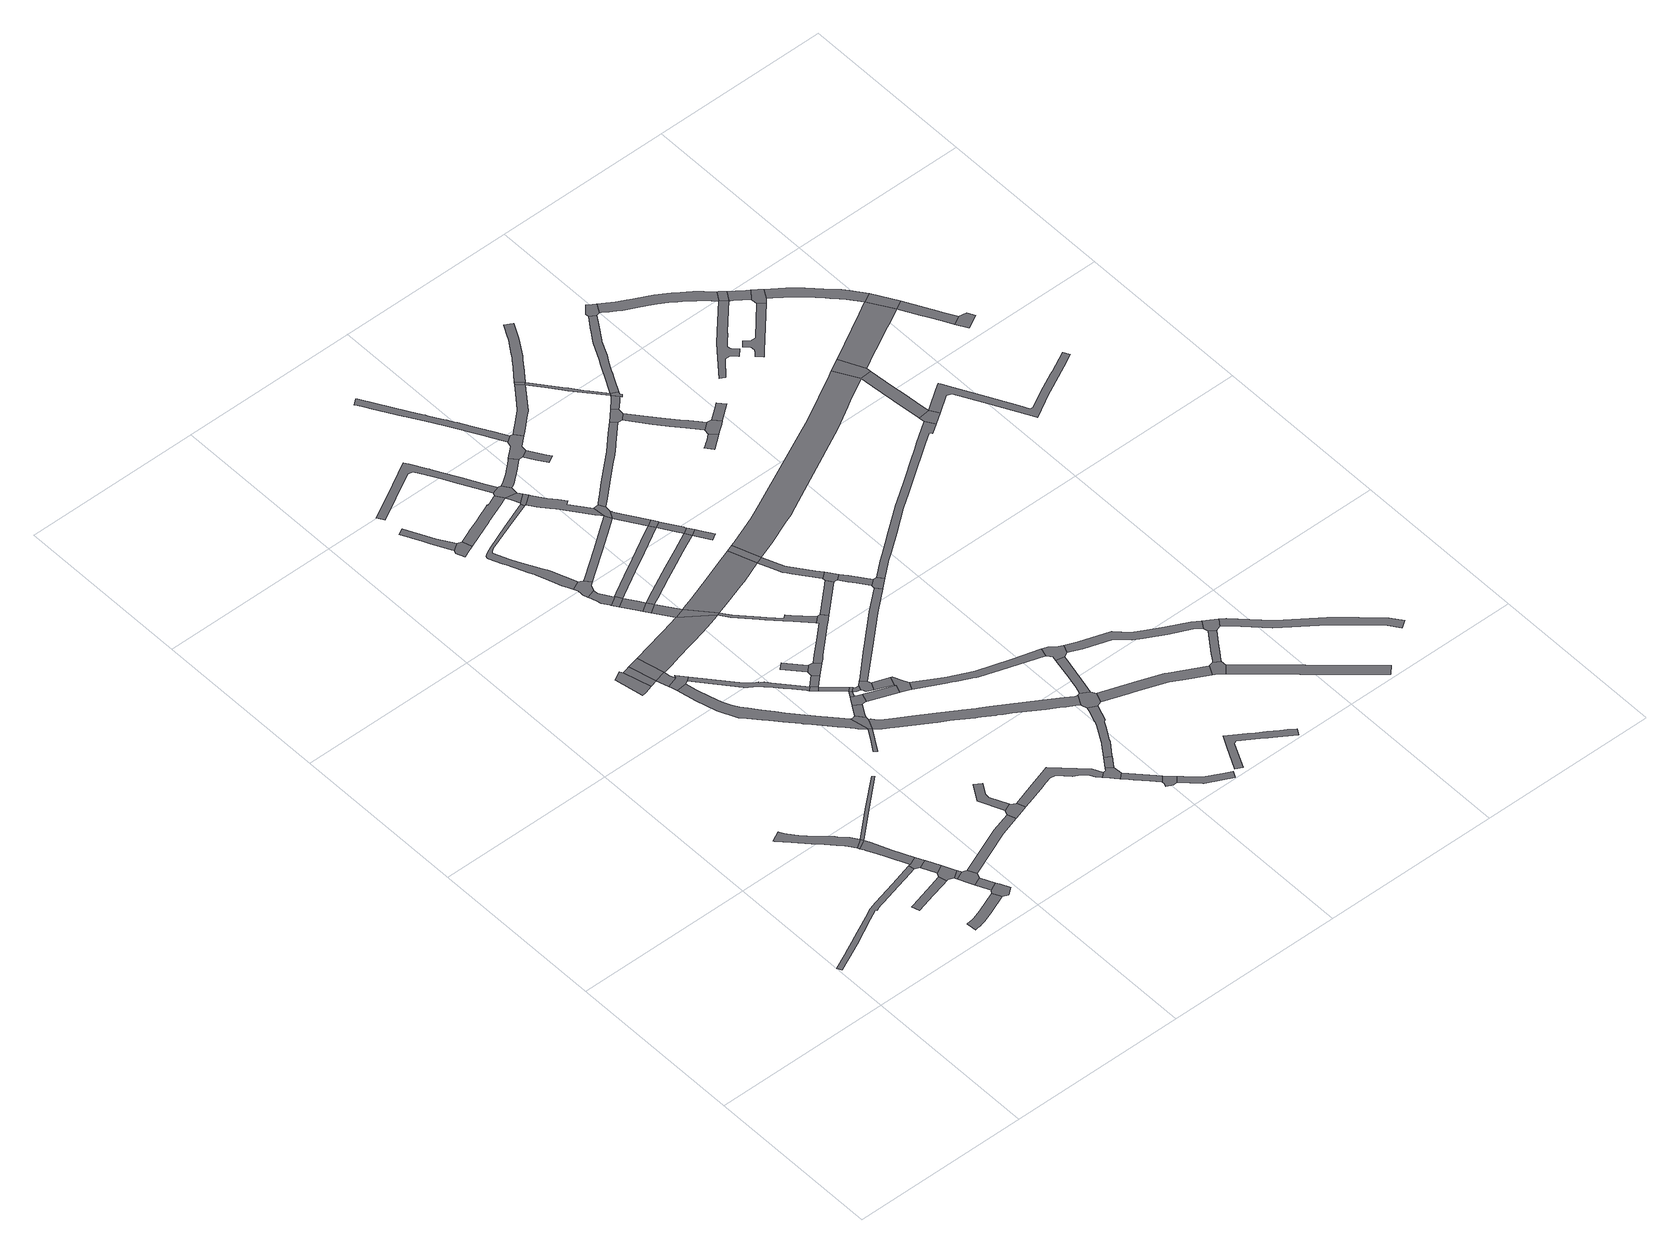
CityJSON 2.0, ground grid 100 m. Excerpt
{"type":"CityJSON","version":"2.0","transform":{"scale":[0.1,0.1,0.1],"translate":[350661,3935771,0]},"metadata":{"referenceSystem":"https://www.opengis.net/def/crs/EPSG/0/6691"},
"CityObjects":{
"road1":{"type":"Road","attributes":{"RoadStructureAttribute.sectionType":"1"},"geometry":[{"type":"MultiSurface","lod":"1","boundaries":[[[0,1,2,3,4,5,6,7,8,9,10,11,12,13,14,15,16,17,18,19,20,21,22,23]]]}]},
"road2":{"type":"Road","attributes":{"RoadStructureAttribute.sectionType":"1"},"geometry":[{"type":"MultiSurface","lod":"1","boundaries":[[[24,25,26,27,28,29,30,31,32]]]}]},
"road3":{"type":"Road","attributes":{"RoadStructureAttribute.sectionType":"1"},"geometry":[{"type":"MultiSurface","lod":"1","boundaries":[[[33,34,35,36,37,38,39,40,41,42,43,44,45,46,47,48,49,50,51,52,53,54,55]]]}]},
"road4":{"type":"Road","attributes":{"RoadStructureAttribute.sectionType":"1"},"geometry":[{"type":"MultiSurface","lod":"1","boundaries":[[[56,57,58,59,60,61,62,63,64,65,66,67,68,69,70,71]]]}]},
"road5":{"type":"Road","geometry":[{"type":"MultiSurface","lod":"1","boundaries":[[[72,73,33,55]]]}]},
"road6":{"type":"Road","attributes":{"RoadStructureAttribute.sectionType":"1"},"geometry":[{"type":"MultiSurface","lod":"1","boundaries":[[[74,75,76,73,72,77,78,79,80,81,82]]]}]},
"road7":{"type":"Road","geometry":[{"type":"MultiSurface","lod":"1","boundaries":[[[11,83,84,82,81,12]]]}]},
"road8":{"type":"Road","attributes":{"RoadStructureAttribute.sectionType":"1"},"geometry":[{"type":"MultiSurface","lod":"1","boundaries":[[[85,86,84,83,87,88,89]]]}]},
"road9":{"type":"Road","geometry":[{"type":"MultiSurface","lod":"1","boundaries":[[[88,32,31,90,91,92,93,89]]]}]},
"road10":{"type":"Road","attributes":{"RoadStructureAttribute.sectionType":"1"},"geometry":[{"type":"MultiSurface","lod":"1","boundaries":[[[91,94,95,96,97,92]]]}]},
"road11":{"type":"Road","geometry":[{"type":"MultiSurface","lod":"1","boundaries":[[[98,99,100,96,95,101,102]]]}]},
"road12":{"type":"Road","attributes":{"RoadStructureAttribute.sectionType":"1"},"geometry":[{"type":"MultiSurface","lod":"1","boundaries":[[[103,104,105,98,102]]]}]},
"road13":{"type":"Road","geometry":[{"type":"MultiSurface","lod":"1","boundaries":[[[106,107,108,105,104,56,71]]]}]},
"road14":{"type":"Road","attributes":{"RoadStructureAttribute.sectionType":"1"},"geometry":[{"type":"MultiSurface","lod":"1","boundaries":[[[109,110,111,112,33,73]]]}]},
"road15":{"type":"Road","geometry":[{"type":"MultiSurface","lod":"1","boundaries":[[[113,114,115,116,117,118]]]}]},
"road16":{"type":"Road","attributes":{"RoadStructureAttribute.sectionType":"1"},"geometry":[{"type":"MultiSurface","lod":"1","boundaries":[[[119,120,100,99,121,122]]]}]},
"road17":{"type":"Road","attributes":{"function":"3","RoadStructureAttribute.sectionType":"1"},"geometry":[{"type":"MultiSurface","lod":"1","boundaries":[[[123,113,118,124,125]]]}]},
"road18":{"type":"Road","attributes":{"RoadStructureAttribute.sectionType":"1"},"geometry":[{"type":"MultiSurface","lod":"1","boundaries":[[[124,126,127,128,129]]]}]},
"road19":{"type":"Road","geometry":[{"type":"MultiSurface","lod":"1","boundaries":[[[124,129,130,125]]]}]},
"road20":{"type":"Road","geometry":[{"type":"MultiSurface","lod":"1","boundaries":[[[131,127,126,132,133,134,135,136]]]}]},
"road21":{"type":"Road","attributes":{"RoadStructureAttribute.sectionType":"1"},"geometry":[{"type":"MultiSurface","lod":"1","boundaries":[[[137,138,139,140,141,142,143,144,145,146,147,148,149,134,133,150,151,152,153,154,155,156,157,158,159,160,161,162,163,164,165]]]}]},
"road22":{"type":"Road","attributes":{"RoadStructureAttribute.sectionType":"1"},"geometry":[{"type":"MultiSurface","lod":"1","boundaries":[[[166,167,168,169,170,171,172]]]}]},
"road23":{"type":"Road","geometry":[{"type":"MultiSurface","lod":"1","boundaries":[[[173,174,175,176,172,171,119,122]]]}]},
"road24":{"type":"Road","attributes":{"RoadStructureAttribute.sectionType":"1"},"geometry":[{"type":"MultiSurface","lod":"1","boundaries":[[[177,178,179,180,181,182,183,184,185,186,187]]]}]},
"road25":{"type":"Road","attributes":{"RoadStructureAttribute.sectionType":"1"},"geometry":[{"type":"MultiSurface","lod":"1","boundaries":[[[135,188,189,190,191,192,193,194,195,196,197,198,199,200,201,202,203,204,205,206,207,208,209,210,136]]]}]},
"road26":{"type":"Road","attributes":{"RoadStructureAttribute.sectionType":"1"},"geometry":[{"type":"MultiSurface","lod":"1","boundaries":[[[211,212,213,214,215,165]]]}]},
"road27":{"type":"Road","geometry":[{"type":"MultiSurface","lod":"1","boundaries":[[[216,217,218,177,187,219,220,221,222,223]]]}]},
"road28":{"type":"Road","geometry":[{"type":"MultiSurface","lod":"1","boundaries":[[[224,225,137,165,215,226,227,228]]]}]},
"road29":{"type":"Road","attributes":{"function":"3","RoadStructureAttribute.sectionType":"1"},"geometry":[{"type":"MultiSurface","lod":"1","boundaries":[[[229,230,231,232,233,234,235,236,237,238,239,130,129]]]}]},
"road30":{"type":"Road","attributes":{"RoadStructureAttribute.sectionType":"1"},"geometry":[{"type":"MultiSurface","lod":"1","boundaries":[[[240,241,242,243,244,245,246,247,248,249,250]]]}]},
"road31":{"type":"Road","geometry":[{"type":"MultiSurface","lod":"1","boundaries":[[[251,252,253,254,255,256,257,250,249,258,259,260,261]]]}]},
"road32":{"type":"Road","geometry":[{"type":"MultiSurface","lod":"1","boundaries":[[[262,245,244,263,264]]]}]},
"road33":{"type":"Road","attributes":{"RoadStructureAttribute.sectionType":"1"},"geometry":[{"type":"MultiSurface","lod":"1","boundaries":[[[227,265,266,267,228]]]}]},
"road34":{"type":"Road","geometry":[{"type":"MultiSurface","lod":"1","boundaries":[[[199,268,269,200]]]}]},
"road35":{"type":"Road","geometry":[{"type":"MultiSurface","lod":"1","boundaries":[[[270,271,272,273]]]}]},
"road36":{"type":"Road","attributes":{"RoadStructureAttribute.sectionType":"1"},"geometry":[{"type":"MultiSurface","lod":"1","boundaries":[[[253,274,275,276,277,278,279,280,281,282,283,284,285,286,287,288,289,290,291,292,293,294,295,296,297,298,299,300,301,302,303,304,305,306,307,308,309,254]]]}]},
"road37":{"type":"Road","attributes":{"RoadStructureAttribute.sectionType":"1"},"geometry":[{"type":"MultiSurface","lod":"1","boundaries":[[[269,310,311,200]]]}]},
"road38":{"type":"Road","attributes":{"RoadStructureAttribute.sectionType":"1"},"geometry":[{"type":"MultiSurface","lod":"1","boundaries":[[[268,312,313,314,315,269]]]}]},
"road39":{"type":"Road","geometry":[{"type":"MultiSurface","lod":"1","boundaries":[[[316,317,318,319,320,321,322,267,266,323,324,325]]]}]},
"road40":{"type":"Road","attributes":{"RoadStructureAttribute.sectionType":"1"},"geometry":[{"type":"MultiSurface","lod":"1","boundaries":[[[326,327,272,271,237]]]}]},
"road41":{"type":"Road","attributes":{"RoadStructureAttribute.sectionType":"1"},"geometry":[{"type":"MultiSurface","lod":"1","boundaries":[[[328,329,321,320,330,331]]]}]},
"road42":{"type":"Road","attributes":{"RoadStructureAttribute.sectionType":"1"},"geometry":[{"type":"MultiSurface","lod":"1","boundaries":[[[332,333,334,335]]]}]},
"road43":{"type":"Road","attributes":{"RoadStructureAttribute.sectionType":"1"},"geometry":[{"type":"MultiSurface","lod":"1","boundaries":[[[174,336,337,338,339,340,341,342,343,344,345,346,347,348,349,350,175]]]}]},
"road44":{"type":"Road","geometry":[{"type":"MultiSurface","lod":"1","boundaries":[[[351,314,313,328,331]]]}]},
"road45":{"type":"Road","attributes":{"RoadStructureAttribute.sectionType":"1"},"geometry":[{"type":"MultiSurface","lod":"1","boundaries":[[[352,353,354,355,351,331]]]}]},
"road46":{"type":"Road","attributes":{"RoadStructureAttribute.sectionType":"1"},"geometry":[{"type":"MultiSurface","lod":"1","boundaries":[[[356,357,358,359,360,361,362,363,364,365,366,367,368,216,223,369,370,371,372]]]}]},
"road47":{"type":"Road","attributes":{"RoadStructureAttribute.sectionType":"1"},"geometry":[{"type":"MultiSurface","lod":"1","boundaries":[[[373,374,375,376,377,378,379,380,381,382,383,384,385,386,387,388,389,390,391,392,393,394,395,396,397,398,399,400,401,402,403]]]}]},
"road48":{"type":"Road","geometry":[{"type":"MultiSurface","lod":"1","boundaries":[[[404,311,310,405,406,332,335]]]}]},
"road49":{"type":"Road","geometry":[{"type":"MultiSurface","lod":"1","boundaries":[[[237,236,407,326]]]}]},
"road50":{"type":"Road","attributes":{"RoadStructureAttribute.sectionType":"1"},"geometry":[{"type":"MultiSurface","lod":"1","boundaries":[[[408,409,410,411,412,413,316,325]]]}]},
"road51":{"type":"Road","geometry":[{"type":"MultiSurface","lod":"1","boundaries":[[[414,354,353,415,416,417,418,419,420,421]]]}]},
"road52":{"type":"Road","attributes":{"RoadStructureAttribute.sectionType":"1"},"geometry":[{"type":"MultiSurface","lod":"1","boundaries":[[[422,419,418,423]]]}]},
"road53":{"type":"Road","attributes":{"RoadStructureAttribute.sectionType":"1"},"geometry":[{"type":"MultiSurface","lod":"1","boundaries":[[[263,424,425,270,273,426,264,427,428,429,430,431,432,433,434,435,262,264]]]}]},
"road54":{"type":"Road","attributes":{"RoadStructureAttribute.sectionType":"1"},"geometry":[{"type":"MultiSurface","lod":"1","boundaries":[[[260,436,437,438,439,440,441,442,443,261]]]}]},
"road55":{"type":"Road","geometry":[{"type":"MultiSurface","lod":"1","boundaries":[[[409,444,445,446,447,448,449,422,423,410]]]}]},
"road56":{"type":"Road","geometry":[{"type":"MultiSurface","lod":"1","boundaries":[[[450,451,452,453,346,345,454,455,456]]]}]},
"road57":{"type":"Road","attributes":{"RoadStructureAttribute.sectionType":"1"},"geometry":[{"type":"MultiSurface","lod":"1","boundaries":[[[457,458,459,460,461,462,463,464,465,466,467,468,469,470,471,226,215,472,473,474,475,476,477,478,479,480,481,482,483,484,485,486,487,488,489,490,491,492,493,494]]]}]},
"road58":{"type":"Road","attributes":{"RoadStructureAttribute.sectionType":"1"},"geometry":[{"type":"MultiSurface","lod":"1","boundaries":[[[495,496,497,498,499,500,501,502,407,236,503,504,505,506,507,508]]]}]},
"road59":{"type":"Road","geometry":[{"type":"MultiSurface","lod":"1","boundaries":[[[405,509,510,511,512,513,514,515,495,508,516,517,518,406]]]}]},
"road60":{"type":"Road","attributes":{"RoadStructureAttribute.sectionType":"1"},"geometry":[{"type":"MultiSurface","lod":"1","boundaries":[[[519,520,521,522,273,272,523,524,525,526,527,528]]]}]},
"road61":{"type":"Road","geometry":[{"type":"MultiSurface","lod":"1","boundaries":[[[529,530,531,373,403,356,372]]]}]},
"road62":{"type":"Road","attributes":{"RoadStructureAttribute.sectionType":"1"},"geometry":[{"type":"MultiSurface","lod":"1","boundaries":[[[532,533,534,529,372]]]}]},
"road63":{"type":"Road","geometry":[{"type":"MultiSurface","lod":"1","boundaries":[[[535,534,533,289,288,536]]]}]},
"road64":{"type":"Road","attributes":{"RoadStructureAttribute.sectionType":"1"},"geometry":[{"type":"MultiSurface","lod":"1","boundaries":[[[537,450,456,538,539,540,541,542]]]}]},
"road65":{"type":"Road","attributes":{"RoadStructureAttribute.sectionType":"1"},"geometry":[{"type":"MultiSurface","lod":"1","boundaries":[[[452,451,543,544]]]}]},
"road66":{"type":"Road","attributes":{"function":"3","RoadStructureAttribute.sectionType":"1"},"geometry":[{"type":"MultiSurface","lod":"1","boundaries":[[[545,546,547,548,549,550,326,407,551,552,553,554,555]]]}]},
"road67":{"type":"Road","attributes":{"RoadStructureAttribute.sectionType":"1"},"geometry":[{"type":"MultiSurface","lod":"1","boundaries":[[[556,557,558,559,560,535,536,561,562,563,564,565,566,567,568,569,570,440,571]]]}]},
"road68":{"type":"Road","geometry":[{"type":"MultiSurface","lod":"1","boundaries":[[[541,572,573,574,575,576,577,542]]]}]},
"road69":{"type":"Road","attributes":{"RoadStructureAttribute.sectionType":"1"},"geometry":[{"type":"MultiSurface","lod":"1","boundaries":[[[578,579,580,581,582,531,530,583,584,585,586,587,588,589]]]}]},
"road70":{"type":"Road","attributes":{"RoadStructureAttribute.sectionType":"1"},"geometry":[{"type":"MultiSurface","lod":"1","boundaries":[[[420,590,591,592,593,594,595,596,597,598,599,600,421]]]}]},
"road71":{"type":"Road","geometry":[{"type":"MultiSurface","lod":"1","boundaries":[[[440,439,601,602,603,604,571]]]}]},
"road72":{"type":"Road","attributes":{"RoadStructureAttribute.sectionType":"1"},"geometry":[{"type":"MultiSurface","lod":"1","boundaries":[[[605,606,607,601,439,431]]]}]},
"road73":{"type":"Road","geometry":[{"type":"MultiSurface","lod":"1","boundaries":[[[608,609,610,611,612,613,614,615,616,617,618,544,543,619,620,621,622,623,624,625,626,627]]]}]},
"road74":{"type":"Road","attributes":{"RoadStructureAttribute.sectionType":"1"},"geometry":[{"type":"MultiSurface","lod":"1","boundaries":[[[575,628,629,630,631,632,633,634,635,576]]]}]},
"road75":{"type":"Road","geometry":[{"type":"MultiSurface","lod":"1","boundaries":[[[430,636,637,605,431]]]}]},
"road76":{"type":"Road","attributes":{"RoadStructureAttribute.sectionType":"1"},"geometry":[{"type":"MultiSurface","lod":"1","boundaries":[[[638,639,640,641,642,643,447,446,644,645,646,647,648,649,650,651,652,653,654]]]}]},
"road77":{"type":"Road","attributes":{"RoadStructureAttribute.sectionType":"1"},"geometry":[{"type":"MultiSurface","lod":"1","boundaries":[[[655,656,657,658,659,660,661,662,663,664,665,666,667,668,669,670,671,672,673,674,675,676,677,678,679,680,681,682,683,684]]]}]},
"road78":{"type":"Road","attributes":{"RoadStructureAttribute.sectionType":"1"},"geometry":[{"type":"MultiSurface","lod":"1","boundaries":[[[514,685,686,687,688,515]]]}]},
"road79":{"type":"Road","attributes":{"RoadStructureAttribute.sectionType":"1"},"geometry":[{"type":"MultiSurface","lod":"1","boundaries":[[[689,690,528,691,692,693,636,430]]]}]},
"road80":{"type":"Road","geometry":[{"type":"MultiSurface","lod":"1","boundaries":[[[528,527,694,691]]]}]},
"road81":{"type":"Road","geometry":[{"type":"MultiSurface","lod":"1","boundaries":[[[554,695,696,555]]]}]},
"road82":{"type":"Road","attributes":{"RoadStructureAttribute.sectionType":"1"},"geometry":[{"type":"MultiSurface","lod":"1","boundaries":[[[527,697,698,699,694]]]}]},
"road83":{"type":"Road","geometry":[{"type":"MultiSurface","lod":"1","boundaries":[[[700,701,702,667,666,703,578,589,704,705]]]}]},
"road84":{"type":"Road","attributes":{"RoadStructureAttribute.sectionType":"1"},"geometry":[{"type":"MultiSurface","lod":"1","boundaries":[[[704,706,707,708,709,705]]]}]},
"road85":{"type":"Road","attributes":{"RoadStructureAttribute.sectionType":"1"},"geometry":[{"type":"MultiSurface","lod":"1","boundaries":[[[554,710,711,712,713,714,715,716,717,718,719,720,721,695]]]}]},
"road86":{"type":"Road","geometry":[{"type":"MultiSurface","lod":"1","boundaries":[[[722,723,724,725,457,494,726,608,627]]]}]},
"road87":{"type":"Road","geometry":[{"type":"MultiSurface","lod":"1","boundaries":[[[716,715,687,686,727,728]]]}]},
"road88":{"type":"Road","attributes":{"RoadStructureAttribute.sectionType":"1"},"geometry":[{"type":"MultiSurface","lod":"1","boundaries":[[[729,728,727,730,731,732,733]]]}]},
"road89":{"type":"Road","attributes":{"RoadStructureAttribute.sectionType":"1"},"geometry":[{"type":"MultiSurface","lod":"1","boundaries":[[[734,735,736,737,725,724,738,739,740,741,742]]]}]},
"road90":{"type":"Road","attributes":{"RoadStructureAttribute.sectionType":"1"},"geometry":[{"type":"MultiSurface","lod":"1","boundaries":[[[743,744,745,746,747,748,749,750,751,752,753,754,755,756,757,758,759,760,761,762,603,602]]]}]},
"road91":{"type":"Road","geometry":[{"type":"MultiSurface","lod":"1","boundaries":[[[732,595,594,763,764,765,733]]]}]},
"road92":{"type":"Road","geometry":[{"type":"MultiSurface","lod":"1","boundaries":[[[766,767,768,654,653,769,770,771,742,741,772]]]}]},
"road93":{"type":"Road","attributes":{"RoadStructureAttribute.sectionType":"1"},"geometry":[{"type":"MultiSurface","lod":"1","boundaries":[[[773,774,775,776,777,778,779,780,781,782,783,784,785,786,787,788,789,790,791]]]}]},
"road94":{"type":"Road","attributes":{"RoadStructureAttribute.sectionType":"1"},"geometry":[{"type":"MultiSurface","lod":"1","boundaries":[[[792,793,794,795,723,722,796,797,798,799,800,801]]]}]},
"road95":{"type":"Road","attributes":{"RoadStructureAttribute.sectionType":"1"},"geometry":[{"type":"MultiSurface","lod":"1","boundaries":[[[802,803,804,805,806,807,808,702,701,809,810,811,812,802,813,814,815,816,817,818,819,820,821,822,823,824]]]}]},
"road96":{"type":"Road","geometry":[{"type":"MultiSurface","lod":"1","boundaries":[[[825,803,802,824]]]}]},
"road97":{"type":"Road","geometry":[{"type":"MultiSurface","lod":"1","boundaries":[[[826,827,828,829,830,831,754,753,832,833,834,835]]]}]},
"road98":{"type":"Road","attributes":{"RoadStructureAttribute.sectionType":"1"},"geometry":[{"type":"MultiSurface","lod":"1","boundaries":[[[836,837,829,828,838,839,840,841,817]]]}]},
"road99":{"type":"Road","attributes":{"RoadStructureAttribute.sectionType":"1"},"geometry":[{"type":"MultiSurface","lod":"1","boundaries":[[[842,843,844,845,846,847,848,849,850,851,852,853,854,855,766,772]]]}]},
"road100":{"type":"Road","attributes":{"RoadStructureAttribute.sectionType":"1"},"geometry":[{"type":"MultiSurface","lod":"1","boundaries":[[[856,857,858,859,860,861,862,863,864,865,866,867,868,869,870,871,872,873,874,825,824]]]}]},
"road101":{"type":"Road","attributes":{"RoadStructureAttribute.sectionType":"1"},"geometry":[{"type":"MultiSurface","lod":"1","boundaries":[[[834,875,876,877,878,879,880,881,882,883,884,885,886,835]]]}]},
"road102":{"type":"Road","attributes":{"RoadStructureAttribute.sectionType":"1"},"geometry":[{"type":"MultiSurface","lod":"1","boundaries":[[[887,888,889,890,891,892,893,894,895]]]}]},
"road103":{"type":"Road","geometry":[{"type":"MultiSurface","lod":"1","boundaries":[[[896,897,898,801,800,899,900]]]}]},
"road104":{"type":"Road","geometry":[{"type":"MultiSurface","lod":"1","boundaries":[[[818,817,841,901,902,903,904,905]]]}]},
"road105":{"type":"Road","geometry":[{"type":"MultiSurface","lod":"1","boundaries":[[[906,879,878,895,894,907,908,909]]]}]},
"road106":{"type":"Road","attributes":{"RoadStructureAttribute.sectionType":"1"},"geometry":[{"type":"MultiSurface","lod":"1","boundaries":[[[910,911,912,913,914,915,916,898,897]]]}]},
"road107":{"type":"Road","attributes":{"RoadStructureAttribute.sectionType":"1"},"geometry":[{"type":"MultiSurface","lod":"1","boundaries":[[[917,918,919,920,921,922,923,924,925,926,927,928,929,930,931,932,933,934,935,936,937,926,938,939,940,941,942,943,944,945,946,947,948,696,695]]]}]},
"road108":{"type":"Road","attributes":{"RoadStructureAttribute.sectionType":"1"},"geometry":[{"type":"MultiSurface","lod":"1","boundaries":[[[949,950,951,952,953,954,955,956,957,958,959,960,961,765,764,962,963,964,965,966,967,968,969,970,971,972,973]]]}]},
"road109":{"type":"Road","attributes":{"RoadStructureAttribute.sectionType":"1"},"geometry":[{"type":"MultiSurface","lod":"1","boundaries":[[[974,975,976,977,978,906,909]]]}]},
"road110":{"type":"Road","attributes":{"RoadStructureAttribute.sectionType":"1"},"geometry":[{"type":"MultiSurface","lod":"1","boundaries":[[[979,980,981,982,983,984,985,986,987,988,989,818,905,990,991,992,993,994,995,996,997,998]]]}]},
"road111":{"type":"Road","attributes":{"RoadStructureAttribute.sectionType":"1"},"geometry":[{"type":"MultiSurface","lod":"1","boundaries":[[[999,1000,1001,1002,1003,1004,1005,1006,1007,1008,1009,1010,1011,1012,896,900]]]}]},
"road112":{"type":"Road","geometry":[{"type":"MultiSurface","lod":"1","boundaries":[[[913,1013,1014,849,848,914]]]}]},
"road113":{"type":"Road","geometry":[{"type":"MultiSurface","lod":"1","boundaries":[[[1015,1016,1017,1018,1019,979,998]]]}]},
"road114":{"type":"Road","attributes":{"RoadStructureAttribute.sectionType":"1"},"geometry":[{"type":"MultiSurface","lod":"1","boundaries":[[[1020,1021,1022,1023,1024,1025,1026,1027,1028,1029,1030,1031,1032,1033,1034,1035,1036,1037,1038,1014,1013]]]}]},
"road115":{"type":"Road","attributes":{"RoadStructureAttribute.sectionType":"1"},"geometry":[{"type":"MultiSurface","lod":"1","boundaries":[[[1039,1040,1041,1042,1043,1044,1045,1046,1047,1048,1049,1050,1051,1052,1053,1054,1055,1056,1057]]]}]},
"road116":{"type":"Road","attributes":{"RoadStructureAttribute.sectionType":"1"},"geometry":[{"type":"MultiSurface","lod":"1","boundaries":[[[1015,1058,1059,1060,1061,1062,1063,1064,1065,1066,1067,1068,1069,1070,1071,1072,1073,1074,1075,1057,1076,1077,1078,1079,1080,1081,1082,1083,1084,1085,1086,1087,1088,1089,1090,1091,1092,1093,1094,1016]]]}]},
"road117":{"type":"Road","geometry":[{"type":"MultiSurface","lod":"1","boundaries":[[[973,1095,932,931,949]]]}]},
"road118":{"type":"Road","geometry":[{"type":"MultiSurface","lod":"1","boundaries":[[[1096,1097,1098,1099,1100,1101,1102,1103,1104,1105,1106,1107,1108,1109,1110]]]}]},
"road119":{"type":"Road","geometry":[{"type":"MultiSurface","lod":"1","boundaries":[[[938,926,937,1111,1112]]]}]},
"road120":{"type":"Road","geometry":[{"type":"MultiSurface","lod":"1","boundaries":[[[1056,1113,1114,1076,1057]]]}]},
"road121":{"type":"Road","attributes":{"RoadStructureAttribute.sectionType":"1"},"geometry":[{"type":"MultiSurface","lod":"1","boundaries":[[[1115,1116,1117,1118,1119,1120,1121,1122,1123,1113,1056]]]}]},
"road122":{"type":"Road","geometry":[{"type":"MultiSurface","lod":"1","boundaries":[[[1124,1125,1126,1127,1120,1119,1096,1110]]]}]},
"road123":{"type":"Road","attributes":{"function":"3","RoadStructureAttribute.sectionType":"1"},"geometry":[{"type":"MultiSurface","lod":"1","boundaries":[[[1111,1128,1129,1130,1131,1132,1133,1134,1135,1112]]]}]},
"road124":{"type":"Road","attributes":{"RoadStructureAttribute.sectionType":"1"},"geometry":[{"type":"MultiSurface","lod":"1","boundaries":[[[1136,1137,1138,1139,1140,1141,1142,1143,1144,1145,1146,1147,1148,1149,932,1095,1150,1151,1152,1153,1154,1155,1156,1157,1158,1159]]]}]},
"road125":{"type":"Road","attributes":{"RoadStructureAttribute.sectionType":"1"},"geometry":[{"type":"MultiSurface","lod":"1","boundaries":[[[1125,1160,1161,1162,1163,1164,1165,1166,1167,1168,1169,1170,1171,1172,1133,1173,1174,1175,1176,1177,1178,1179,1180,1181,1182,1126]]]}]},
"road126":{"type":"Road","geometry":[{"type":"MultiSurface","lod":"1","boundaries":[[[1173,1133,1132,1183]]]}]},
"road127":{"type":"Road","attributes":{"RoadStructureAttribute.sectionType":"1"},"geometry":[{"type":"MultiSurface","lod":"1","boundaries":[[[1132,1184,1185,1186,1187,1188,1189,1190,1191,1183]]]}]},
"road128":{"type":"Road","geometry":[{"type":"MultiSurface","lod":"1","boundaries":[[[1192,1193,1194,1188,1187,1195]]]}]}
},
"vertices":[
[88,331,0],[181,377,0],[338,458,0],[393,487,0],[396,488,0],[400,481,0],[417,487,0],[435,493,0],[455,499,0],[579,532,0],[635,547,0],[715,569,0],[707,600,0],[571,563,0],[430,525,0],[425,524,0],[383,509,0],[328,482,0],[183,409,0],[169,402,0],[103,370,0],[89,363,0],[3,322,0],[17,296,0],
[671,424,0],[553,392,0],[540,388,0],[552,345,0],[587,354,0],[667,376,0],[744,397,0],[779,406,0],[767,450,0],
[648,883,0],[634,907,0],[620,927,0],[577,971,0],[569,979,0],[528,1017,0],[471,1072,0],[444,1101,0],[408,1145,0],[400,1155,0],[389,1173,0],[386,1179,0],[329,1152,0],[332,1144,0],[388,1086,0],[456,1016,0],[478,993,0],[518,952,0],[527,942,0],[538,929,0],[565,900,0],[576,886,0],[599,852,0],
[886,202,0],[777,158,0],[748,147,0],[726,140,0],[713,137,0],[701,134,0],[691,132,0],[666,128,0],[669,73,0],[685,75,0],[705,78,0],[712,80,0],[736,86,0],[767,95,0],[797,107,0],[910,153,0],
[605,841,0],[656,869,0],
[714,736,0],[695,781,0],[669,843,0],[617,818,0],[620,812,0],[648,758,0],[670,713,0],[720,604,0],[766,625,0],
[742,557,0],[788,578,0],
[808,536,0],[790,574,0],[744,552,0],[780,477,0],[826,499,0],
[790,409,0],[817,397,0],[860,426,0],[852,442,0],
[821,389,0],[824,382,0],[870,403,0],[867,410,0],
[909,319,0],[920,347,0],[898,392,0],[850,327,0],[863,298,0],
[895,230,0],[899,222,0],[945,244,0],
[939,141,0],[979,171,0],[955,223,0],
[820,1015,0],[974,1149,0],[963,1160,0],[809,1026,0],
[521,2457,0],[511,2475,0],[462,2448,0],[493,2283,0],[514,2287,0],[563,2301,0],
[1283,543,0],[1170,508,0],[1187,461,0],[1298,495,0],
[544,2463,0],[604,2312,0],[567,2468,0],
[626,2246,0],[687,2266,0],[676,2295,0],[671,2329,0],
[633,2484,0],
[694,2282,0],[632,2227,0],[638,2198,0],[698,2205,0],[715,2213,0],[737,2231,0],
[1136,1513,0],[1063,1595,0],[1042,1618,0],[990,1677,0],[926,1749,0],[896,1787,0],[855,1838,0],[814,1890,0],[790,1921,0],[768,1958,0],[748,2000,0],[727,2071,0],[707,2141,0],[661,2088,0],[694,1972,0],[741,1869,0],[767,1840,0],[814,1785,0],[837,1760,0],[868,1725,0],[883,1708,0],[941,1642,0],[947,1636,0],[959,1623,0],[1057,1512,0],[1083,1483,0],[1115,1447,0],[1122,1438,0],[1158,1405,0],
[1293,686,0],[1295,716,0],[1331,775,0],[1293,799,0],[1235,705,0],[1296,571,0],[1337,589,0],
[1349,511,0],[1383,522,0],[1368,569,0],[1340,582,0],
[483,3622,0],[429,3711,0],[406,3756,0],[405,3758,0],[352,3865,0],[318,3849,0],[373,3738,0],[380,3724,0],[387,3709,0],[439,3606,0],[444,3595,0],
[890,2004,0],[908,1990,0],[948,1960,0],[949,1959,0],[966,1942,0],[975,1934,0],[997,1909,0],[1030,1872,0],[1035,1866,0],[1057,1842,0],[1105,1788,0],[1111,1781,0],[1129,1798,0],[1086,1849,0],[1007,1942,0],[998,1952,0],[987,1965,0],[972,1975,0],[963,1981,0],[967,1983,0],[958,1990,0],[928,2012,0],[909,2025,0],
[1113,1333,0],[1078,1278,0],[1094,1265,0],[1136,1333,0],[1173,1393,0],
[511,3612,0],[504,3615,0],[494,3618,0],[437,3576,0],[457,3530,0],[504,3549,0],[507,3550,0],[529,3559,0],
[1154,1507,0],[1146,1507,0],[1199,1454,0],[1199,1469,0],[1164,1512,0],
[684,2332,0],[736,2343,0],[746,2346,0],[860,2375,0],[916,2389,0],[1021,2416,0],[1079,2434,0],[1110,2444,0],[951,2563,0],[849,2536,0],[824,2530,0],
[724,2938,0],[737,2895,0],[744,2870,0],[769,2832,0],[772,2828,0],[819,2859,0],[816,2863,0],[786,2909,0],[774,2931,0],[771,2954,0],[724,2940,0],
[769,3039,0],[764,3043,0],[754,3049,0],[706,3025,0],[715,3005,0],[715,2982,0],[715,2970,0],[777,2969,0],[785,2990,0],[803,3003,0],[779,3035,0],
[822,2861,0],[794,2795,0],[842,2826,0],
[1207,1486,0],[1243,1545,0],[1201,1571,0],
[1142,1752,0],[1159,1770,0],
[859,2697,0],[882,2665,0],[930,2697,0],[907,2731,0],
[700,3191,0],[693,3205,0],[683,3225,0],[625,3339,0],[606,3376,0],[580,3438,0],[572,3456,0],[571,3458,0],[571,3463,0],[573,3467,0],[578,3472,0],[594,3482,0],[737,3536,0],[892,3594,0],[893,3594,0],[886,3613,0],[884,3612,0],[729,3551,0],[589,3496,0],[572,3487,0],[544,3472,0],[542,3470,0],[535,3465,0],[531,3459,0],[531,3452,0],[533,3444,0],[561,3377,0],[571,3359,0],[619,3248,0],[630,3223,0],[634,3212,0],[650,3167,0],[673,3099,0],[680,3080,0],[683,3070,0],[698,3039,0],
[1214,1821,0],[1186,1851,0],
[1172,1725,0],[1251,1652,0],[1268,1670,0],[1226,1709,0],
[1286,1595,0],[1257,1606,0],[1254,1608,0],[1253,1609,0],[1249,1611,0],[1232,1622,0],[1225,1609,0],[1251,1548,0],[1260,1549,0],[1269,1548,0],
[1009,2581,0],[993,2605,0],
[1250,1650,0],[1245,1642,0],[1259,1632,0],[1263,1641,0],
[1217,1908,0],[1130,2006,0],[1100,1979,0],[1188,1880,0],
[1413,531,0],[1514,563,0],[1559,577,0],[1599,589,0],[1628,582,0],[1687,525,0],[1720,506,0],[1753,475,0],[1767,449,0],[1788,426,0],[1813,448,0],[1786,501,0],[1629,651,0],[1572,633,0],[1502,612,0],
[1280,1659,0],
[1278,1628,0],[1300,1621,0],[1309,1647,0],[1290,1649,0],
[827,3737,0],[820,3734,0],[777,3716,0],[772,3714,0],[764,3711,0],[762,3715,0],[737,3705,0],[691,3686,0],[672,3678,0],[665,3675,0],[645,3667,0],[598,3648,0],[552,3629,0],[691,3626,0],[693,3627,0],[810,3675,0],[858,3695,0],
[874,3769,0],[845,3823,0],[785,3935,0],[785,3936,0],[738,4023,0],[711,4073,0],[712,4073,0],[709,4077,0],[707,4082,0],[657,4167,0],[644,4190,0],[510,4115,0],[489,4103,0],[440,4076,0],[308,4003,0],[329,3965,0],[460,4038,0],[503,4061,0],[529,4076,0],[610,4121,0],[639,4114,0],[673,4056,0],[676,4050,0],[677,4051,0],[683,4041,0],[708,3994,0],[749,3917,0],[750,3917,0],[754,3908,0],[795,3830,0],[834,3756,0],
[1187,1872,0],[1275,1876,0],[1247,1906,0],
[1125,2449,0],
[1272,1546,0],[1429,1487,0],[1446,1532,0],[1429,1539,0],[1331,1577,0],[1293,1592,0],
[1333,1670,0],[1303,1619,0],[1305,1616,0],[1313,1597,0],[1348,1581,0],[1367,1624,0],[1360,1644,0],[1334,1671,0],
[1459,1590,0],[1441,1541,0],
[831,2740,0],[839,2727,0],[881,2768,0],[864,2839,0],[1005,2919,0],[1066,2954,0],[1270,3070,0],[1249,3104,0],[1206,3080,0],[1046,2988,0],[946,2932,0],[843,2873,0],
[865,3047,0],[967,3121,0],[1063,3190,0],[1153,3255,0],[1134,3291,0],[1091,3260,0],[947,3156,0],[792,3044,0],
[1437,1484,0],[1474,1470,0],[1485,1464,0],[1506,1505,0],[1490,1536,0],[1468,1586,0],
[1875,390,0],[1872,441,0],[1840,464,0],[1829,447,0],[1797,416,0],[1828,382,0],[1846,363,0],
[2056,908,0],[2043,912,0],[1999,940,0],[1911,995,0],[1691,1131,0],[1647,1158,0],[1637,1164,0],[1577,1202,0],[1562,1211,0],[1472,1267,0],[1370,1330,0],[1292,1378,0],[1242,1410,0],[1220,1434,0],[1208,1447,0],[1193,1376,0],[1209,1362,0],[1255,1332,0],[1259,1329,0],[1348,1274,0],[1431,1222,0],[1436,1218,0],[1486,1189,0],[1525,1164,0],[1527,1162,0],[1592,1121,0],[1600,1116,0],[1614,1107,0],[1676,1069,0],[1682,1066,0],[1705,1052,0],[1744,1028,0],[1882,941,0],[1883,940,0],[1939,906,0],[1964,890,0],[2019,856,0],[2024,853,0],
[1461,2122,0],[1451,2132,0],[1373,2212,0],[1353,2232,0],[1336,2218,0],[1277,2279,0],[1257,2300,0],[1163,2401,0],[1149,2391,0],[1243,2289,0],[1261,2270,0],[1322,2207,0],[1331,2197,0],[1432,2094,0],
[1298,1897,0],[1314,1912,0],[1396,1987,0],[1465,2051,0],[1469,2055,0],[1509,2091,0],[1481,2122,0],[1441,2084,0],[1357,2007,0],[1286,1942,0],
[1242,2901,0],[1129,2844,0],[1095,2826,0],[943,2749,0],[968,2717,0],[1093,2780,0],[1150,2809,0],[1260,2865,0],[1366,2919,0],[1345,2953,0],
[919,3683,0],[924,3724,0],[894,3766,0],
[874,3656,0],[888,3622,0],[937,3657,0],
[954,3634,0],[901,3597,0],
[1989,265,0],[1860,348,0],[1891,315,0],[1945,257,0],[1983,216,0],[2009,243,0],
[1913,498,0],[1881,521,0],
[1332,2696,0],[1253,2668,0],[1235,2661,0],[1192,2646,0],[1086,2608,0],[1042,2592,0],[1203,2475,0],[1320,2514,0],[1351,2524,0],[1480,2575,0],[1425,2729,0],
[1051,3468,0],[1068,3483,0],[1038,3520,0],[1004,3562,0],[958,3627,0],[903,3594,0],[932,3551,0],[944,3535,0],[974,3500,0],[992,3477,0],[1004,3463,0],[1013,3451,0],[1079,3364,0],[1108,3326,0],[1115,3317,0],[1129,3363,0],
[1983,195,0],[1977,182,0],[2013,164,0],[2032,166,0],[2060,196,0],[2048,207,0],
[1040,3879,0],[1029,3869,0],[959,3808,0],[920,3779,0],[904,3770,0],[928,3726,0],[946,3735,0],[968,3753,0],[991,3770,0],[1004,3781,0],[1025,3800,0],[1073,3841,0],
[1518,1786,0],[1532,1799,0],[1567,1831,0],[1696,1950,0],[1818,2052,0],[1792,2083,0],[1787,2079,0],[1670,1981,0],[1518,1841,0],[1490,1815,0],[1337,1673,0],
[1176,3299,0],[1178,3332,0],[1159,3365,0],[1134,3364,0],
[1283,3125,0],[1180,3289,0],[1182,3290,0],
[2035,817,0],[2029,796,0],[2005,727,0],[2004,724,0],[2002,719,0],[2001,717,0],[1999,714,0],[1993,702,0],[1940,607,0],[1935,599,0],[1932,593,0],[1918,505,0],[1969,576,0],[1980,597,0],[2023,671,0],[2025,675,0],[2032,688,0],[2035,693,0],[2048,701,0],[2082,794,0],
[2125,78,0],[2128,76,0],[2208,35,0],[2265,6,0],[2284,41,0],[2239,64,0],[2149,111,0],[2082,175,0],
[1304,3092,0],[1302,3095,0],
[1981,1296,0],[1888,1324,0],[1796,1352,0],[1756,1371,0],[1657,1417,0],[1655,1418,0],[1631,1387,0],[1674,1366,0],[1680,1363,0],[1744,1331,0],[1754,1326,0],[1772,1317,0],[1780,1313,0],[1891,1277,0],[2017,1236,0],[2111,1205,0],[2126,1253,0],
[718,4631,0],[721,4627,0],[744,4589,0],[764,4555,0],[846,4416,0],[847,4416,0],[859,4397,0],[903,4329,0],[956,4237,0],[1049,4072,0],[1067,4040,0],[1108,3962,0],[1141,3986,0],[1102,4062,0],[1085,4091,0],[1081,4097,0],[1070,4116,0],[1050,4151,0],[1011,4218,0],[1009,4220,0],[1002,4233,0],[1001,4235,0],[984,4264,0],[981,4269,0],[936,4345,0],[930,4356,0],[921,4371,0],[887,4427,0],[754,4650,0],[751,4656,0],
[1640,2211,0],[1671,2240,0],[1647,2274,0],[1612,2241,0],
[1331,2973,0],[1340,2961,0],[1378,2974,0],[1372,2984,0],[1371,2986,0],
[1400,2940,0],
[1517,2590,0],[1463,2743,0],
[1421,2831,0],[1455,2853,0],[1411,2922,0],
[1140,3898,0],[1194,3943,0],[1161,3982,0],[1100,3930,0],[1098,3840,0],[1136,3864,0],
[1133,3786,0],[1169,3729,0],[1207,3753,0],[1191,3778,0],
[1510,2502,0],[1531,2450,0],[1532,2448,0],[1537,2441,0],[1559,2412,0],[1649,2294,0],[1680,2320,0],[1654,2354,0],[1599,2428,0],[1569,2466,0],[1565,2477,0],[1537,2542,0],
[2109,805,0],[2131,861,0],[2117,887,0],[2072,912,0],[2025,847,0],
[1692,2239,0],[1724,2263,0],
[1752,2226,0],[1724,2196,0],[1749,2163,0],[1794,2103,0],[1825,2129,0],
[2107,1052,0],[2096,1007,0],[2084,954,0],[2079,935,0],[2129,938,0],[2147,1015,0],[2151,1031,0],[2176,1141,0],[2130,1152,0],
[1196,3347,0],[1204,3354,0],[1297,3437,0],[1390,3520,0],[1437,3560,0],[1480,3603,0],[1481,3604,0],[1490,3613,0],[1513,3636,0],[1537,3660,0],[1589,3712,0],[1562,3740,0],[1508,3687,0],[1450,3630,0],[1424,3604,0],[1408,3589,0],[1268,3467,0],[1231,3433,0],[1196,3399,0],[1191,3395,0],
[1820,2053,0],[1871,2096,0],[1845,2127,0],
[2223,1201,0],[2189,1216,0],[2160,1243,0],[2118,1201,0],[2128,1189,0],[2136,1180,0],[2203,1155,0],
[2338,30,0],[2409,178,0],[2427,183,0],[2523,119,0],[2554,99,0],[2556,97,0],[2594,71,0],[2677,16,0],[2700,50,0],[2661,77,0],[2632,96,0],[2580,131,0],[2532,163,0],[2500,184,0],[2442,223,0],[2423,236,0],[2402,250,0],[2369,186,0],[2300,48,0],
[2480,733,0],[2464,742,0],[2319,794,0],[2310,797,0],[2252,754,0],[2298,738,0],[2442,686,0],[2501,654,0],[2628,587,0],[2656,639,0],
[1420,4188,0],[1384,4225,0],[1348,4177,0],[1285,4093,0],[1279,4088,0],[1204,4019,0],[1197,4014,0],[1203,3951,0],[1230,3975,0],[1283,4022,0],[1317,4052,0],[1480,4113,0],[1532,4048,0],[1550,4024,0],[1593,3971,0],[1682,3867,0],[1689,3879,0],[1623,3958,0],[1605,3980,0],[1588,4002,0],[1561,4037,0],[1542,4060,0],[1430,4202,0],
[1393,4237,0],
[1647,3745,0],[1647,3751,0],[1648,3772,0],[1620,3799,0],[1591,3769,0],[1591,3768,0],[1602,3710,0],[1608,3710,0],[1616,3708,0],[1647,3741,0],
[1675,3858,0],[1666,3846,0],[1661,3784,0],[1690,3812,0],[1702,3824,0],[1710,3831,0],
[2275,1124,0],[2428,1074,0],[2491,1011,0],[2538,984,0],[2643,925,0],[2759,871,0],[2799,844,0],[2826,886,0],[2783,915,0],[2667,970,0],[2577,1020,0],[2520,1052,0],[2455,1117,0],[2288,1173,0],
[1495,4287,0],[1501,4295,0],[1526,4327,0],[1533,4337,0],[1534,4338,0],[1600,4440,0],[1612,4465,0],[1645,4528,0],[1602,4554,0],[1568,4489,0],[1556,4465,0],[1544,4447,0],[1504,4385,0],[1493,4367,0],[1492,4367,0],[1485,4358,0],[1481,4352,0],[1471,4339,0],[1453,4315,0],
[1706,3591,0],[1760,3528,0],[1811,3468,0],[1868,3400,0],[1908,3430,0],[1894,3447,0],[1882,3463,0],[1850,3498,0],[1837,3513,0],[1764,3599,0],[1723,3648,0],[1697,3679,0],
[1834,3343,0],[1811,3326,0],[1802,3320,0],[1789,3311,0],[1821,3271,0],[1840,3286,0],[1860,3302,0],[1900,3334,0],[1864,3367,0],
[2721,593,0],[2718,623,0],[2685,646,0],[2656,571,0],[2681,549,0],
[1716,3824,0],[1724,3833,0],[1727,3836,0],[1718,3845,0],[1726,3860,0],
[1939,3427,0],[1920,3349,0],[1954,3374,0],[1972,3388,0],
[2724,632,0],[2752,672,0],[2789,724,0],[2837,792,0],[2803,815,0],[2719,695,0],[2693,657,0],
[1587,2616,0],[1626,2631,0],[1754,2684,0],[1807,2705,0],[1895,2751,0],[2069,2840,0],[2351,2985,0],[2483,3063,0],[2517,3083,0],[2655,3158,0],[2665,3052,0],[2668,3023,0],[2675,2950,0],[2689,2809,0],[2692,2782,0],[2757,2788,0],[2753,2829,0],[2740,2957,0],[2735,3008,0],[2729,3069,0],[2720,3164,0],[2581,3291,0],[2551,3274,0],[2284,3124,0],[2259,3112,0],[2222,3094,0],[2021,2996,0],[1756,2866,0],[1680,2829,0],[1647,2813,0],[1496,2754,0],[1483,2750,0],
[2695,2747,0],[2577,2667,0],[2538,2639,0],[2483,2601,0],[2381,2529,0],[2291,2467,0],[2223,2420,0],[2218,2417,0],[2103,2329,0],[2085,2316,0],[2025,2270,0],[1965,2224,0],[1930,2198,0],[1955,2166,0],[1965,2174,0],[2006,2205,0],[2025,2219,0],[2109,2283,0],[2242,2384,0],[2319,2437,0],[2404,2496,0],[2600,2634,0],[2663,2676,0],[2673,2661,0],[2728,2698,0],
[2003,3414,0],[2061,3458,0],[2028,3498,0],[2003,3476,0],[1995,3470,0],
[1945,4328,0],[1893,4251,0],[1889,4245,0],[1853,4192,0],[1849,4184,0],[1848,4182,0],[1831,4148,0],[1796,4081,0],[1783,4059,0],[1750,3995,0],[1747,3990,0],[1765,3936,0],[1781,3966,0],[1793,3989,0],[1817,4035,0],[1842,4076,0],[1883,4161,0],[1888,4169,0],[1945,4255,0],[1980,4307,0],
[2765,474,0],[2852,396,0],[2947,311,0],[2952,306,0],[3115,161,0],[3271,22,0],[3311,66,0],[3252,119,0],[3157,204,0],[3004,341,0],[2987,356,0],[2936,402,0],[2829,497,0],[2807,517,0],
[2866,800,0],[2894,842,0],
[2000,4312,0],[2028,4363,0],[1995,4385,0],[1985,4393,0],[1944,4348,0],
[2895,781,0],[2907,768,0],[3049,626,0],[3122,572,0],[3262,467,0],[3327,408,0],[3370,369,0],[3473,276,0],[3516,217,0],[3556,247,0],[3510,310,0],[3490,328,0],[3404,405,0],[3403,407,0],[3343,460,0],[3292,507,0],[3124,633,0],[3083,663,0],[2924,822,0],
[2339,3844,0],[2291,3793,0],[2228,3714,0],[2145,3609,0],[2172,3592,0],[2250,3683,0],[2251,3684,0],[2284,3685,0],[2289,3679,0],[2312,3655,0],[2348,3690,0],[2316,3721,0],[2315,3723,0],[2314,3742,0],[2329,3760,0],[2371,3805,0],[2375,3810,0],[2518,3962,0],[2480,3994,0],
[2008,4306,0],[2039,4283,0],[2069,4265,0],[2094,4250,0],[2117,4238,0],[2160,4216,0],[2196,4199,0],[2221,4186,0],[2247,4172,0],[2262,4163,0],[2293,4144,0],[2329,4119,0],[2365,4093,0],[2373,4087,0],[2401,4064,0],[2408,4059,0],[2455,4015,0],[2461,4010,0],[2513,4044,0],[2491,4064,0],[2489,4066,0],[2467,4087,0],[2445,4107,0],[2429,4120,0],[2405,4139,0],[2381,4156,0],[2349,4179,0],[2348,4179,0],[2345,4181,0],[2309,4205,0],[2274,4226,0],[2239,4245,0],[2194,4268,0],[2182,4273,0],[2153,4288,0],[2143,4293,0],[2105,4313,0],
[2789,2740,0],
[2607,3861,0],[2452,3694,0],[2422,3695,0],[2393,3721,0],[2367,3691,0],[2396,3664,0],[2396,3638,0],[2396,3636,0],[2396,3635,0],[2386,3623,0],[2369,3603,0],[2370,3602,0],[2401,3572,0],[2425,3599,0],[2640,3831,0],
[2718,3192,0],[2651,3330,0],
[2549,4014,0],[2521,4038,0],
[2522,3958,0],[2534,3949,0],[2565,3925,0],[2568,3923,0],[2604,3898,0],[2643,3945,0],[2604,3972,0],[2584,3987,0],[2556,4009,0],
[2646,3838,0],[2662,3856,0],[2693,3908,0],[2671,3925,0],
[2816,3247,0],[2830,3254,0],[2971,3329,0],[3002,3345,0],[3084,3390,0],[3000,3526,0],[2995,3523,0],[2928,3486,0],
[3410,2608,0],[3370,2588,0],[3369,2590,0],[3357,2584,0],[3242,2526,0],[3147,2473,0],[3130,2476,0],[3103,2528,0],[3026,2674,0],[2946,2825,0],[2917,2881,0],[2911,2892,0],[2872,2866,0],[2784,2807,0],[2888,2807,0],[2916,2796,0],[2991,2655,0],[3108,2432,0],[3120,2411,0],[3262,2491,0],[3277,2499,0],[3432,2577,0],[3511,2618,0],[3492,2652,0],
[2687,3838,0],[2715,3817,0],[2728,3807,0],[2746,3793,0],[2756,3785,0],[2784,3761,0],[2804,3742,0],[2807,3739,0],[2810,3736,0],[2877,3669,0],[2891,3654,0],[2925,3621,0],[2948,3596,0],[3053,3555,0],[2995,3633,0],[2971,3662,0],[2962,3670,0],[2941,3690,0],[2845,3784,0],[2817,3811,0],[2812,3816,0],[2793,3833,0],[2779,3845,0],
[3134,3416,0],
[3143,3283,0],[3165,3245,0],[3192,3195,0],[3227,3131,0],[3275,3157,0],[3240,3220,0],[3210,3275,0],[3192,3309,0],
[3311,3093,0],[3341,3110,0],[3318,3149,0],[3262,3067,0]
]}
